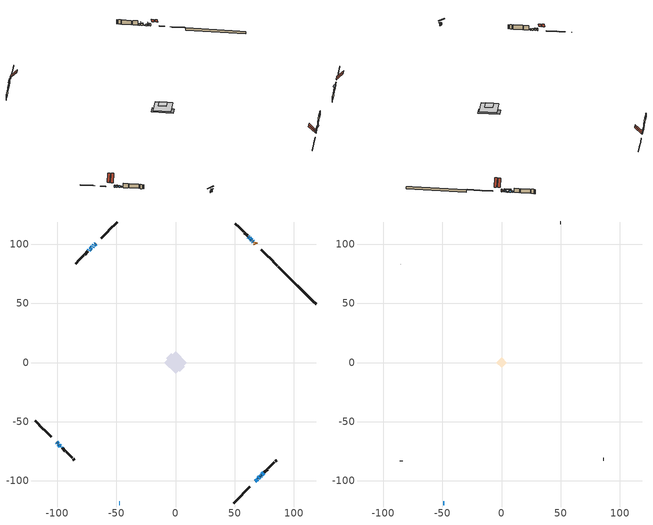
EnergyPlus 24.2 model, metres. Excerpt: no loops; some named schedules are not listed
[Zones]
conditioned space
 floor outside (Floor1 construction): -3.25,0 0,3.25 3.25,0 0,-3.25 z0.92
 floor adiabatic (AdiabaticFloorConstruction): -9.39,0 0,9.39 9.39,0 0,-9.39 z2.14
 floor foundation (Slab1 construction): -7.97,3.75 -3.75,7.97 7.97,-3.75 3.75,-7.97 z-1.14
 wall outside (RimJoist1 construction): 49.18,-118.72 56.25,-111.65 / -118.72,-49.18 -111.65,-56.25 / -49.18,118.72 -56.25,111.65 / 86.17,81.73 79.1,88.8 z0.92:1.22
 wall outside (RimJoist2 construction): 56.91,-110.99 62.89,-105.01 / -110.99,-56.91 -105.01,-62.89 / -56.91,110.99 -62.89,105.01 / 78.44,89.46 72.46,95.44 z0.92:1.22
 wall outside (AdiabaticWallConstruction 1): 67.92,99.98 67.3,100.6 / 66.64,101.26 66.43,101.47 z0.92:2.95
 wall outside (AdiabaticWallConstruction): -67.43,100.47 -67.86,100.04 / -47.64,-118.72 -47.03,-118.72 / 71.94,-95.96 72.37,-95.53 z0.92:2.75; 67.43,-100.47 69.33,-98.57 / -99.31,-68.59 -98.81,-69.09 z0.92:2.34; 69.99,-97.91 71.28,-96.62 / -100.47,-67.43 -99.97,-67.93 / 63.55,104.35 62.68,105.22 / 73.03,-94.87 74.54,-93.36 z0.92:2.24; 65.78,102.12 65.29,102.61 / -98.15,-69.75 -97.27,-70.63 / -96.62,-71.28 -96.34,-71.56 / 62.03,105.87 61.54,106.36 z0.92:2.14; 64.64,103.27 64.2,103.7 z0.92:1.33; -68.52,99.38 -69.17,98.73 z0.92:1.43; -69.82,98.08 -70.36,97.54 / -72.68,95.22 -73.33,94.57 z0.92:1.84; -71.02,96.88 -72.02,95.88 z0.92:2.29
 wall outside (Wall1 construction): 75.19,-92.71 77.89,-90.01 / -95.69,-72.21 -93,-74.9 / -73.98,93.92 -76.68,91.22 / 60.88,107.02 58.19,109.71 z0.92:4.58
 wall outside (Wall2 construction): 78.54,-89.36 83.61,-84.29 / -92.34,-75.56 -87.27,-80.63 / -77.33,90.57 -82.4,85.5 / 57.54,110.36 52.46,115.44 z0.92:4.58
 wall outside (Wall3 construction): 84.27,-83.63 85.5,-82.4 / -86.61,-81.29 -85.38,-82.52 / -83.06,84.84 -84.3,83.6 / 51.81,116.09 50.57,117.33 z0.92:4.58
 wall foundation (FoundationWall1 construction): 86.82,81.08,-1.14 86.82,81.08,0.92 115.53,52.37,0.92 115.53,52.37,0.52 118.72,49.18,0.52 118.72,49.18,-1.14
 window (WindowConstruction 12): -67.43,100.47 -67.86,100.04 z0.92:2.75
 window (WindowConstruction 6): 67.43,-100.47 69.33,-98.57 z0.92:2.34
 window (WindowConstruction 7): 69.99,-97.91 71.28,-96.62 z0.92:2.24
 window (WindowConstruction 8): -100.47,-67.43 -99.97,-67.93 z0.92:2.24
 window (WindowConstruction 9): -99.31,-68.59 -98.81,-69.09 z0.92:2.34
 window (WindowConstruction 10): 65.78,102.12 65.29,102.61 z0.92:2.14
 window (WindowConstruction 11): -98.15,-69.75 -97.27,-70.63 z0.92:2.14
 window (WindowConstruction 15): 64.63,103.27 64.2,103.7 z0.92:1.33
 window (WindowConstruction 16): -68.52,99.38 -69.16,98.74 z0.92:1.43
 window (WindowConstruction 17): -96.62,-71.28 -96.35,-71.55 z0.92:2.14
 window (WindowConstruction 13): -47.64,-118.72 -47.03,-118.72 z0.92:2.75
 window (WindowConstruction 14): 71.94,-95.96 72.37,-95.53 z0.92:2.75
 window (WindowConstruction): 63.55,104.35 62.68,105.22 z0.92:2.24
 window (WindowConstruction 1): 62.03,105.87 61.54,106.36 z0.92:2.14
 window (WindowConstruction 2): -69.82,98.08 -70.36,97.54 z0.92:1.83
 window (WindowConstruction 3): -71.02,96.88 -72.02,95.88 z0.92:2.29
 window (WindowConstruction 4): -72.68,95.22 -73.33,94.57 z0.92:1.83
 window (WindowConstruction 5): 73.03,-94.87 74.54,-93.36 z0.92:2.24
 door (Door): 67.92,99.98 67.3,100.6 z0.92:2.95
 door (Door 1): 66.64,101.26 66.43,101.47 z0.92:2.95
 ceiling adiabatic (AdiabaticFloorConstruction): 0,-9.39 9.39,0 0,9.39 -9.39,0 z2.14
 roof outside (Roof2 construction): 66.77,-101.13,4.58 63.15,-97.5,9.71 61.86,-98.78,9.71 65.49,-102.41,4.58; -101.13,-66.77,4.58 -97.5,-63.15,9.71 -98.78,-61.86,9.71 -102.41,-65.49,4.58; -66.77,101.13,4.58 -63.15,97.5,9.71 -61.86,98.78,9.71 -65.49,102.41,4.58; 68.57,99.33,4.58 64.95,95.7,9.71 66.23,94.42,9.71 69.85,98.05,4.58
attic - vented
 floor to conditioned space (Floor2 construction Reversed): -4.34,0 0,4.34 4.34,0 0,-4.34 z4.58
 wall outside (AdiabaticWallConstruction): -49.18,-118.72 -48.57,-118.72 z0.92:2.75
 wall outside (Wall4 construction): 86.16,-81.74 86.24,-81.66 / -84.72,-83.18 -84.64,-83.26 / -84.95,82.95 -85.03,82.87 / 49.92,117.98 49.83,118.07 z0.92:4.58
 window (WindowConstruction 18): -49.18,-118.72 -48.57,-118.72 z0.92:2.75
 roof outside (Roof1 construction): 64.83,-103.07,4.58 61.19,-99.42,9.74 59.9,-100.71,9.74 63.54,-104.36,4.58; -103.07,-64.83,4.58 -99.42,-61.19,9.74 -100.71,-59.9,9.74 -104.36,-63.54,4.58; -64.83,103.07,4.58 -61.19,99.42,9.74 -59.9,100.71,9.74 -63.54,104.36,4.58; 70.51,97.39,4.58 66.86,93.74,9.74 68.15,92.45,9.74 71.8,96.1,4.58
shading: -45.83,-118.72 -51.92,-118.72 -51.92,-119.18 -45.83,-119.18 z5.49; -68.29,99.61 -67,100.9 -67.43,101.33 -68.72,100.04 z3.36; 69.54,-98.36 67.22,-100.68 67.43,-100.89 69.76,-98.57 z2.64; 71.93,-95.97 69.35,-98.55 69.56,-98.77 72.14,-96.18 z3.15; -99.86,-68.04 -100.58,-67.32 -101.01,-67.75 -100.29,-68.47 z2.39; -98.7,-69.2 -99.42,-68.48 -99.85,-68.91 -99.13,-69.63 z2.49; 62.48,105.42 66.36,101.54 66.79,101.97 62.91,105.86 z3.77; -71.1,96.8 -66.58,101.32 -67.01,101.75 -71.53,97.23 z4.17; -46.42,-118.72 -48.25,-118.72 -48.25,-119.33 -46.42,-119.33 z3.36; 72.8,-95.1 71.51,-96.39 72.37,-97.25 73.66,-95.96 z3.36; 62.47,105.43 63.76,104.14 64.19,104.57 62.9,105.86 z2.54; -70.57,97.33 -69.61,98.29 -69.94,98.62 -70.9,97.65 z2.13; -72.23,95.67 -70.81,97.09 -71.13,97.42 -72.56,95.99 z2.59; -73.54,94.36 -72.47,95.43 -72.79,95.76 -73.86,94.69 z2.13; 74.75,-93.15 72.82,-95.08 73.03,-95.29 74.96,-93.36 z2.54
[Building]
Building 1: Terrain=Suburbs
[Site:Location]
Toronto City Centre_ON: Latitude {deg}=43.63; Longitude {deg}=-79.39; Time Zone {hr}=-5; Elevation {m}=77; Keep Site Location Information=Yes
[Site:GroundTemperature:Shallow]
5.01852, 3.26908, 3.12898, 3.95918, 7.29196, 10.6092, 13.4851, 15.3069, 15.4617, 13.9799, 11.1774, 7.9619
[Site:WaterMainsTemperature]
Calculation Method=Schedule; Temperature Schedule=mains temperature schedule
[Material] Roughness=Rough; Thermal Absorptance=0.9
Name | Thickness {m} | Conductivity {W/m-K} | Density {kg/m3} | Specific Heat {J/kg-K} | Solar Absorptance | Visible Absorptance
asphalt or fiberglass shingles | 0.00635 | 0.162714 | 1121.4 | 1465.45 | 0.4 | 0.4
ceiling loosefill ins | 0.0846667 | 0.0480833 | 16.02 | 1046.75 | 0.7 | 0.7
ceiling stud and cavity | 0.1397 | 0.105361 | 65.682 | 1177.47 | 0.7 | 0.7
concrete 4.0 in. | 0.1016 | 1.803125 | 2242.8 | 837.4 | 0.7 | 0.7
concrete 8.0 in. | 0.2032 | 1.803125 | 2242.8 | 837.4 | 0.7 | 0.7
door material | 0.04445 | 0.053851 | 512.64 | 1214.23 | 0.7 | 0.7
door material 1 | 0.04445 | 0.188738 | 512.64 | 1214.23 | 0.7 | 0.7
exterior vertical ins | 0.0301356 | 0.029427 | 32.04 | 1214.23 | 0.7 | 0.7
floor covering | 0.0127 | 0.0433444 | 54.468 | 1339.84 | 0.6 | 0.6
floor rigid ins; wall rigid ins | 0.512978 | 0.029427 | 32.04 | 1214.23 | 0.7 | 0.7
floor stud and cavity | 0.1397 | 0.0990237 | 92.3553 | 1139.71 | 0.7 | 0.7
floor stud and cavity 1 | 0.1397 | 1.75129 | 37.0049 | 1207.88 | 0.7 | 0.7
furniture material conditioned space 1 | 0.1524 | 0.115458 | 640.8 | 1214.23 | 0.6 | 0.6
gypsum board | 0.0127 | 0.160291 | 801 | 837.4 | 0.6 | 0.6
gypsum board 1 | 0.0127 | 0.160291 | 801 | 837.4 | 0.7 | 0.7
osb sheathing 0.5 in. | 0.0127 | 0.115458 | 512.64 | 1214.23 | 0.7 | 0.7
osb sheathing 0.75 in. | 0.01905 | 0.115458 | 512.64 | 1214.23 | 0.7 | 0.7
osb sheathing 2.0 in. | 0.0508 | 0.115458 | 512.64 | 1214.23 | 0.7 | 0.7
rim joist stud and cavity | 0.0508 | 0.177588 | 50.32683 | 1063.81 | 0.6 | 0.6
rim joist stud and cavity 1 | 0.0508 | 0.0448274 | 125.044 | 1163.47 | 0.6 | 0.6
roof stud and cavity | 0.2032 | 0.111129 | 78.34581 | 1123.46 | 0.7 | 0.7
wall stud and cavity | 0.1397 | 0.106638 | 139.0536 | 1170.24 | 0.7 | 0.7
wall stud and cavity 1 | 0.1397 | 0.11515 | 139.0536 | 1170.24 | 0.7 | 0.7
wall stud and cavity 2 | 0.1397 | 0.121313 | 139.0536 | 1170.24 | 0.7 | 0.7
wall stud and cavity 3 | 0.0889 | 6.9971 | 50.32683 | 1063.81 | 0.6 | 0.6
wall stud and cavity 4 | 0.0889 | 0.380278 | 52.3479 | 1209.89 | 0.7 | 0.7
wall stud and cavity 5 | 0.0889 | 0.391764 | 83.0341 | 1211.67 | 0.7 | 0.7
wood siding | 0.0254 | 0.102417 | 544.68 | 1172.36 | 0.4 | 0.4
wood siding 1 | 0.00254 | 0.102417 | 544.68 | 1172.36 | 0.4 | 0.4
wood siding 2; wood siding 3; wood siding 4 | 0.0254 | 0.102417 | 544.68 | 1172.36 | 0.7 | 0.7
[WindowMaterial:SimpleGlazingSystem]
Name | U-Factor {W/m2-K} | Solar Heat Gain Coefficient
WindowMaterial | 2.43132 | 0.63
WindowMaterial 1 | 2.58292 | 0.52
WindowMaterial 10 | 2.5057 | 0.56
WindowMaterial 11 | 2.95653 | 0.63
WindowMaterial 12 | 4.54297 | 0.66
WindowMaterial 13 | 2.74418 | 0.4
WindowMaterial 14 | 4.775198 | 0.54
WindowMaterial 15 | 5.54002 | 0.72
WindowMaterial 2 | 2.52614 | 0.58
WindowMaterial 3 | 2.472769 | 0.58
WindowMaterial 4 | 2.38817 | 0.64
WindowMaterial 5 | 2.36886 | 0.65
WindowMaterial 6 | 2.39782 | 0.64
WindowMaterial 7 | 2.58576 | 0.52
WindowMaterial 8 | 2.57895 | 0.52
WindowMaterial 9 | 2.50173 | 0.59
[Construction]
AdiabaticFloorConstruction: floor stud and cavity 1, floor rigid ins, osb sheathing 0.75 in., floor covering
AdiabaticWallConstruction: wood siding 3, wall rigid ins, wall stud and cavity 4, gypsum board
AdiabaticWallConstruction 1: wood siding 4, wall rigid ins, wall stud and cavity 4, gypsum board
Door: door material
Door 1: door material 1
Floor1 construction: floor stud and cavity, osb sheathing 0.75 in., floor covering
Floor2 construction Reversed: gypsum board, ceiling stud and cavity, ceiling loosefill ins
FoundationWall1 construction: concrete 8.0 in., gypsum board 1
furniture construction conditioned space 1: furniture material conditioned space 1
PartitionWallConstruction: gypsum board, wall stud and cavity 5, gypsum board
RimJoist1 construction: wood siding 2, rim joist stud and cavity
RimJoist2 construction: wood siding 2, osb sheathing 2.0 in., rim joist stud and cavity 1
Roof1 construction: asphalt or fiberglass shingles
Roof2 construction: asphalt or fiberglass shingles, osb sheathing 0.75 in., roof stud and cavity, gypsum board
Slab1 construction: concrete 4.0 in.
Wall1 construction: wood siding, osb sheathing 0.5 in., wall stud and cavity, gypsum board
Wall2 construction: wood siding, osb sheathing 0.5 in., wall stud and cavity 1, gypsum board
Wall3 construction: wood siding, osb sheathing 0.5 in., wall stud and cavity 2, gypsum board
Wall4 construction: wood siding 1, wall stud and cavity 3
WindowConstruction: WindowMaterial
WindowConstruction 1; WindowConstruction 4: WindowMaterial 1
WindowConstruction 10: WindowMaterial 9
WindowConstruction 11: WindowMaterial 10
WindowConstruction 12; WindowConstruction 13: WindowMaterial 11
WindowConstruction 14: WindowMaterial 12
WindowConstruction 15: WindowMaterial 13
WindowConstruction 16; WindowConstruction 17: WindowMaterial 14
WindowConstruction 18: WindowMaterial 15
WindowConstruction 2: WindowMaterial 2
WindowConstruction 3: WindowMaterial 3
WindowConstruction 5: WindowMaterial 4
WindowConstruction 6: WindowMaterial 5
WindowConstruction 7: WindowMaterial 6
WindowConstruction 8: WindowMaterial 7
WindowConstruction 9: WindowMaterial 8
[Zone] Multiplier=1; Part of Total Floor Area=Yes
Name | Volume {m3}
attic - vented | 27.2042
conditioned space | 621.4
[Space]
Name | Zone | Volume {m3}
attic - vented 1 | attic - vented | 27.2042
conditioned space 1 | conditioned space | 621.4
[ZoneInfiltration:EffectiveLeakageArea]
infil attic - vented 1: Zone or Space=attic - vented 1; Schedule=Always On Discrete; Effective Air Leakage Area {cm2}=1584.42; Stack Coefficient=0.000613116; Wind Coefficient=1.67298e-05
[ZoneMixing]
whole house fan mix: Zone or Space=attic - vented; Schedule=Always On Continuous; Design Flow Rate Calculation Method=Flow/Zone; Design Flow Rate {m3/s}=0; Source Zone or Space=conditioned space
[SurfaceProperty:ExposedFoundationPerimeter]
Slab1: Exposed Perimeter Calculation Method=TotalExposedPerimeter; Total Exposed Perimeter {m}=45.111
[InternalMass] Zone or ZoneList=conditioned space; Space or SpaceList=conditioned space 1
Name | Construction | Surface Area {m2}
furniture mass conditioned space 1 | furniture construction conditioned space 1 | 118.684
partition wall mass | PartitionWallConstruction | 296.71
[Lights]
interior lighting: Zone or ZoneList or Space or SpaceList=conditioned space 1; Schedule=interior lighting schedule; Design Level Calculation Method=LightingLevel; Lighting Level {W}=343.2; Return Air Fraction=0; Fraction Radiant=0.6; Fraction Visible=0.2; Fraction Replaceable=1
[People]
occupants: Zone or ZoneList or Space or SpaceList=conditioned space 1; Number of People Schedule=occupants schedule; Number of People Calculation Method=People; Number of People=3; Fraction Radiant=0.314171; Sensible Heat Fraction=0.56303; Activity Level Schedule=occupants activity schedule; Carbon Dioxide Generation Rate {m3/s-W}=0; Enable ASHRAE 55 Comfort Warnings=No; Mean Radiant Temperature Calculation Type=EnclosureAveraged
[ElectricEquipment] Zone or ZoneList or Space or SpaceList=conditioned space 1; Design Level Calculation Method=EquipmentLevel
Name | Schedule | Design Level {W} | Fraction Latent | Fraction Radiant | Fraction Lost
clothes dryer | clothes dryer schedule | 140.772 | 0.015 | 0.081 | 0.85
clothes washer | clothes washer schedule | 32.1985 | 0.03 | 0.162 | 0.7
cooking range | cooking range schedule | 215.147 | 0.08 | 0.432 | 0.2
dishwasher | dishwasher schedule | 66.8632 | 0.3 | 0.18 | 0.4
fridge | fridge schedule | 72.9452 | 0 | 0.6 | 0
mech vent bath fan 0 | mech vent bath fan 0 schedule | 50.2 | 0 | 0 | 1
mech vent house fan | mech vent house fan schedule | 0 | 0 | 0 | 1
mech vent house fan cfis | mech vent house fan cfis schedule | 0 | 0 | 0 | 0
mech vent range fan 0 | mech vent range fan 0 schedule | 57 | 0 | 0 | 1
misc plug loads | misc plug loads schedule | 494.7 | 0.045 | 0.513 | 0.1
whole house fan | Always On Discrete | 0 | 0 | 0 | 1
[OtherEquipment] Zone or ZoneList or Space or SpaceList=conditioned space 1; Design Level Calculation Method=EquipmentLevel
Name | Fuel Type | Schedule | Design Level {W} | Fraction Latent | Fraction Radiant | Fraction Lost
clothes dryer 1 | Electricity | clothes dryer schedule | 0 | 0.015 | 0.081 | 0.85
cooking range 1 | Electricity | cooking range schedule | 0 | 0.08 | 0.432 | 0.2
general water use latent | None | general water use schedule | 62.594 | 1 | 0 | 0
general water use sensible | None | general water use schedule | -61.6891 | 0 | 0.6 | 0
mech vent house fan latent load | None | Always On Discrete | 0 | 1 | 0 | 0
mech vent house fan sensible load | None | Always On Discrete | 0 | 0 | 0 | 0
water heater energy adjustment1 | NaturalGas | Always On Discrete | 0.01 | 0 | 0 | 1
[ZoneInfiltration:DesignFlowRate] Zone or ZoneList or Space or SpaceList=conditioned space 1; Schedule=Always On Discrete; Design Flow Rate Calculation Method=Flow/Zone; Design Flow Rate {m3/s}=0
infil flow; natural vent flow; whole house fan flow
[Foundation:Kiva]
Foundation Kiva 1: Initial Indoor Air Temperature {C}=18; Wall Height Above Grade {m}=0.919978; Wall Depth Below Slab {m}=0.2032; Custom Block Material Name 1=exterior vertical ins; Custom Block Depth 1 {m}=2.05999; Custom Block X Position 1 {m}=0.2159; Custom Block Z Position 1 {m}=0
[Foundation:Kiva:Settings]
Soil Conductivity {W/m-K}=0.849921; Soil Density {kg/m3}=1842.3; Soil Specific Heat {J/kg-K}=418.7; Ground Solar Absorptivity=0.9; Ground Thermal Absorptivity=0.9; Ground Surface Roughness {m}=0.03; Far-Field Width {m}=40; Deep-Ground Boundary Condition=ZeroFlux; Deep-Ground Depth {m}=40; Minimum Cell Dimension {m}=0.2; Maximum Cell Growth Coefficient=3; Simulation Timestep=Timestep
[Exterior:Lights]
exterior lighting: Schedule=exterior lighting schedule; Design Level {W}=75.6
[Schedule:Constant]
Name | Hourly Value
Always On Continuous; mech vent house fan schedule; mech vent house fan cfis schedule; Always On Discrete | 1
occupants activity schedule | 117.228
fridge schedule | 0
[Schedule:Week:Daily]
interior lighting schedule Week Rule - Jan1-Jan27: interior lighting schedule day, interior lighting schedule day, interior lighting schedule day, interior lighting schedule day, interior lighting schedule day, interior lighting schedule day, interior lighting schedule day, interior lighting schedule default day, interior lighting schedule default day, interior lighting schedule default day, interior lighting schedule default day, interior lighting schedule default day
interior lighting schedule Week Rule - Jan28-Feb3: interior lighting schedule day, interior lighting schedule day, interior lighting schedule day, interior lighting schedule day, interior lighting schedule day 1, interior lighting schedule day 1, interior lighting schedule day 1, interior lighting schedule default day, interior lighting schedule default day, interior lighting schedule default day, interior lighting schedule default day, interior lighting schedule default day
interior lighting schedule Week Rule - Feb4-Feb24: interior lighting schedule day 1, interior lighting schedule day 1, interior lighting schedule day 1, interior lighting schedule day 1, interior lighting schedule day 1, interior lighting schedule day 1, interior lighting schedule day 1, interior lighting schedule default day, interior lighting schedule default day, interior lighting schedule default day, interior lighting schedule default day, interior lighting schedule default day
interior lighting schedule Week Rule - Feb25-Mar3: interior lighting schedule day 1, interior lighting schedule day 1, interior lighting schedule day 1, interior lighting schedule day 1, interior lighting schedule day 2, interior lighting schedule day 2, interior lighting schedule day 2, interior lighting schedule default day, interior lighting schedule default day, interior lighting schedule default day, interior lighting schedule default day, interior lighting schedule default day
interior lighting schedule Week Rule - Mar4-Mar31: interior lighting schedule day 2, interior lighting schedule day 2, interior lighting schedule day 2, interior lighting schedule day 2, interior lighting schedule day 2, interior lighting schedule day 2, interior lighting schedule day 2, interior lighting schedule default day, interior lighting schedule default day, interior lighting schedule default day, interior lighting schedule default day, interior lighting schedule default day
interior lighting schedule Week Rule - Apr1-Apr28: interior lighting schedule day 3, interior lighting schedule day 3, interior lighting schedule day 3, interior lighting schedule day 3, interior lighting schedule day 3, interior lighting schedule day 3, interior lighting schedule day 3, interior lighting schedule default day, interior lighting schedule default day, interior lighting schedule default day, interior lighting schedule default day, interior lighting schedule default day
interior lighting schedule Week Rule - Apr29-May5: interior lighting schedule day 3, interior lighting schedule day 3, interior lighting schedule day 4, interior lighting schedule day 4, interior lighting schedule day 4, interior lighting schedule day 4, interior lighting schedule day 4, interior lighting schedule default day, interior lighting schedule default day, interior lighting schedule default day, interior lighting schedule default day, interior lighting schedule default day
interior lighting schedule Week Rule - May6-May26: interior lighting schedule day 4, interior lighting schedule day 4, interior lighting schedule day 4, interior lighting schedule day 4, interior lighting schedule day 4, interior lighting schedule day 4, interior lighting schedule day 4, interior lighting schedule default day, interior lighting schedule default day, interior lighting schedule default day, interior lighting schedule default day, interior lighting schedule default day
interior lighting schedule Week Rule - May27-Jun2: interior lighting schedule day 4, interior lighting schedule day 4, interior lighting schedule day 4, interior lighting schedule day 4, interior lighting schedule day 4, interior lighting schedule day 5, interior lighting schedule day 5, interior lighting schedule default day, interior lighting schedule default day, interior lighting schedule default day, interior lighting schedule default day, interior lighting schedule default day
interior lighting schedule Week Rule - Jun3-Jun30: interior lighting schedule day 5, interior lighting schedule day 5, interior lighting schedule day 5, interior lighting schedule day 5, interior lighting schedule day 5, interior lighting schedule day 5, interior lighting schedule day 5, interior lighting schedule default day, interior lighting schedule default day, interior lighting schedule default day, interior lighting schedule default day, interior lighting schedule default day
interior lighting schedule Week Rule - Jul1-Jul28: interior lighting schedule day 6, interior lighting schedule day 6, interior lighting schedule day 6, interior lighting schedule day 6, interior lighting schedule day 6, interior lighting schedule day 6, interior lighting schedule day 6, interior lighting schedule default day, interior lighting schedule default day, interior lighting schedule default day, interior lighting schedule default day, interior lighting schedule default day
interior lighting schedule Week Rule - Jul29-Aug4: interior lighting schedule day 6, interior lighting schedule day 6, interior lighting schedule day 6, interior lighting schedule day 7, interior lighting schedule day 7, interior lighting schedule day 7, interior lighting schedule day 7, interior lighting schedule default day, interior lighting schedule default day, interior lighting schedule default day, interior lighting schedule default day, interior lighting schedule default day
interior lighting schedule Week Rule - Aug5-Aug25: interior lighting schedule day 7, interior lighting schedule day 7, interior lighting schedule day 7, interior lighting schedule day 7, interior lighting schedule day 7, interior lighting schedule day 7, interior lighting schedule day 7, interior lighting schedule default day, interior lighting schedule default day, interior lighting schedule default day, interior lighting schedule default day, interior lighting schedule default day
interior lighting schedule Week Rule - Aug26-Sep1: interior lighting schedule day 7, interior lighting schedule day 7, interior lighting schedule day 7, interior lighting schedule day 7, interior lighting schedule day 7, interior lighting schedule day 7, interior lighting schedule day 8, interior lighting schedule default day, interior lighting schedule default day, interior lighting schedule default day, interior lighting schedule default day, interior lighting schedule default day
interior lighting schedule Week Rule - Sep2-Sep29: interior lighting schedule day 8, interior lighting schedule day 8, interior lighting schedule day 8, interior lighting schedule day 8, interior lighting schedule day 8, interior lighting schedule day 8, interior lighting schedule day 8, interior lighting schedule default day, interior lighting schedule default day, interior lighting schedule default day, interior lighting schedule default day, interior lighting schedule default day
interior lighting schedule Week Rule - Sep30-Oct6: interior lighting schedule day 8, interior lighting schedule day 9, interior lighting schedule day 9, interior lighting schedule day 9, interior lighting schedule day 9, interior lighting schedule day 9, interior lighting schedule day 9, interior lighting schedule default day, interior lighting schedule default day, interior lighting schedule default day, interior lighting schedule default day, interior lighting schedule default day
interior lighting schedule Week Rule - Oct7-Oct27: interior lighting schedule day 9, interior lighting schedule day 9, interior lighting schedule day 9, interior lighting schedule day 9, interior lighting schedule day 9, interior lighting schedule day 9, interior lighting schedule day 9, interior lighting schedule default day, interior lighting schedule default day, interior lighting schedule default day, interior lighting schedule default day, interior lighting schedule default day
interior lighting schedule Week Rule - Oct28-Nov3: interior lighting schedule day 9, interior lighting schedule day 9, interior lighting schedule day 9, interior lighting schedule day 9, interior lighting schedule day 10, interior lighting schedule day 10, interior lighting schedule day 10, interior lighting schedule default day, interior lighting schedule default day, interior lighting schedule default day, interior lighting schedule default day, interior lighting schedule default day
interior lighting schedule Week Rule - Nov4-Nov24: interior lighting schedule day 10, interior lighting schedule day 10, interior lighting schedule day 10, interior lighting schedule day 10, interior lighting schedule day 10, interior lighting schedule day 10, interior lighting schedule day 10, interior lighting schedule default day, interior lighting schedule default day, interior lighting schedule default day, interior lighting schedule default day, interior lighting schedule default day
interior lighting schedule Week Rule - Nov25-Dec1: interior lighting schedule day 10, interior lighting schedule day 10, interior lighting schedule day 10, interior lighting schedule day 10, interior lighting schedule day 10, interior lighting schedule day 10, interior lighting schedule day 11, interior lighting schedule default day, interior lighting schedule default day, interior lighting schedule default day, interior lighting schedule default day, interior lighting schedule default day
interior lighting schedule Week Rule - Dec2-Dec31: interior lighting schedule day 11, interior lighting schedule day 11, interior lighting schedule day 11, interior lighting schedule day 11, interior lighting schedule day 11, interior lighting schedule day 11, interior lighting schedule day 11, interior lighting schedule default day, interior lighting schedule default day, interior lighting schedule default day, interior lighting schedule default day, interior lighting schedule default day
occupants schedule Week Rule - Jan1-Dec31: occupants schedule day, occupants schedule day, occupants schedule day, occupants schedule day, occupants schedule day, occupants schedule day, occupants schedule day, occupants schedule default day, occupants schedule default day, occupants schedule default day, occupants schedule default day, occupants schedule default day
clothes dryer schedule Week Rule - Jan1-Dec31: clothes dryer schedule day, clothes dryer schedule day, clothes dryer schedule day, clothes dryer schedule day, clothes dryer schedule day, clothes dryer schedule day, clothes dryer schedule day, clothes dryer schedule default day, clothes dryer schedule default day, clothes dryer schedule default day, clothes dryer schedule default day, clothes dryer schedule default day
clothes washer schedule Week Rule - Jan1-Dec31: clothes washer schedule day, clothes washer schedule day, clothes washer schedule day, clothes washer schedule day, clothes washer schedule day, clothes washer schedule day, clothes washer schedule day, clothes washer schedule default day, clothes washer schedule default day, clothes washer schedule default day, clothes washer schedule default day, clothes washer schedule default day
cooking range schedule Week Rule - Jan1-Dec31: cooking range schedule day, cooking range schedule day, cooking range schedule day, cooking range schedule day, cooking range schedule day, cooking range schedule day, cooking range schedule day, cooking range schedule default day, cooking range schedule default day, cooking range schedule default day, cooking range schedule default day, cooking range schedule default day
dishwasher schedule Week Rule - Jan1-Dec31: dishwasher schedule day, dishwasher schedule day, dishwasher schedule day, dishwasher schedule day, dishwasher schedule day, dishwasher schedule day, dishwasher schedule day, dishwasher schedule default day, dishwasher schedule default day, dishwasher schedule default day, dishwasher schedule default day, dishwasher schedule default day
mech vent bath fan 0 schedule Week Rule - Jan1-Dec31: mech vent bath fan 0 schedule day, mech vent bath fan 0 schedule day, mech vent bath fan 0 schedule day, mech vent bath fan 0 schedule day, mech vent bath fan 0 schedule day, mech vent bath fan 0 schedule day, mech vent bath fan 0 schedule day, mech vent bath fan 0 schedule default day, mech vent bath fan 0 schedule default day, mech vent bath fan 0 schedule default day, mech vent bath fan 0 schedule default day, mech vent bath fan 0 schedule default day
mech vent range fan 0 schedule Week Rule - Jan1-Dec31: mech vent range fan 0 schedule day, mech vent range fan 0 schedule day, mech vent range fan 0 schedule day, mech vent range fan 0 schedule day, mech vent range fan 0 schedule day, mech vent range fan 0 schedule day, mech vent range fan 0 schedule day, mech vent range fan 0 schedule default day, mech vent range fan 0 schedule default day, mech vent range fan 0 schedule default day, mech vent range fan 0 schedule default day, mech vent range fan 0 schedule default day
misc plug loads schedule Week Rule - Jan1-Dec31: misc plug loads schedule day, misc plug loads schedule day, misc plug loads schedule day, misc plug loads schedule day, misc plug loads schedule day, misc plug loads schedule day, misc plug loads schedule day, misc plug loads schedule default day, misc plug loads schedule default day, misc plug loads schedule default day, misc plug loads schedule default day, misc plug loads schedule default day
general water use schedule Week Rule - Jan1-Dec31: general water use schedule day, general water use schedule day, general water use schedule day, general water use schedule day, general water use schedule day, general water use schedule day, general water use schedule day, general water use schedule default day, general water use schedule default day, general water use schedule default day, general water use schedule default day, general water use schedule default day
exterior lighting schedule Week Rule - Jan1-Jan27: exterior lighting schedule day, exterior lighting schedule day, exterior lighting schedule day, exterior lighting schedule day, exterior lighting schedule day, exterior lighting schedule day, exterior lighting schedule day, exterior lighting schedule default day, exterior lighting schedule default day, exterior lighting schedule default day, exterior lighting schedule default day, exterior lighting schedule default day
exterior lighting schedule Week Rule - Jan28-Feb3: exterior lighting schedule day, exterior lighting schedule day, exterior lighting schedule day, exterior lighting schedule day, exterior lighting schedule day 1, exterior lighting schedule day 1, exterior lighting schedule day 1, exterior lighting schedule default day, exterior lighting schedule default day, exterior lighting schedule default day, exterior lighting schedule default day, exterior lighting schedule default day
exterior lighting schedule Week Rule - Feb4-Feb24: exterior lighting schedule day 1, exterior lighting schedule day 1, exterior lighting schedule day 1, exterior lighting schedule day 1, exterior lighting schedule day 1, exterior lighting schedule day 1, exterior lighting schedule day 1, exterior lighting schedule default day, exterior lighting schedule default day, exterior lighting schedule default day, exterior lighting schedule default day, exterior lighting schedule default day
exterior lighting schedule Week Rule - Feb25-Mar3: exterior lighting schedule day 1, exterior lighting schedule day 1, exterior lighting schedule day 1, exterior lighting schedule day 1, exterior lighting schedule day 2, exterior lighting schedule day 2, exterior lighting schedule day 2, exterior lighting schedule default day, exterior lighting schedule default day, exterior lighting schedule default day, exterior lighting schedule default day, exterior lighting schedule default day
exterior lighting schedule Week Rule - Mar4-Mar31: exterior lighting schedule day 2, exterior lighting schedule day 2, exterior lighting schedule day 2, exterior lighting schedule day 2, exterior lighting schedule day 2, exterior lighting schedule day 2, exterior lighting schedule day 2, exterior lighting schedule default day, exterior lighting schedule default day, exterior lighting schedule default day, exterior lighting schedule default day, exterior lighting schedule default day
exterior lighting schedule Week Rule - Apr1-Apr28: exterior lighting schedule day 3, exterior lighting schedule day 3, exterior lighting schedule day 3, exterior lighting schedule day 3, exterior lighting schedule day 3, exterior lighting schedule day 3, exterior lighting schedule day 3, exterior lighting schedule default day, exterior lighting schedule default day, exterior lighting schedule default day, exterior lighting schedule default day, exterior lighting schedule default day
exterior lighting schedule Week Rule - Apr29-May5: exterior lighting schedule day 3, exterior lighting schedule day 3, exterior lighting schedule day 4, exterior lighting schedule day 4, exterior lighting schedule day 4, exterior lighting schedule day 4, exterior lighting schedule day 4, exterior lighting schedule default day, exterior lighting schedule default day, exterior lighting schedule default day, exterior lighting schedule default day, exterior lighting schedule default day
exterior lighting schedule Week Rule - May6-May26: exterior lighting schedule day 4, exterior lighting schedule day 4, exterior lighting schedule day 4, exterior lighting schedule day 4, exterior lighting schedule day 4, exterior lighting schedule day 4, exterior lighting schedule day 4, exterior lighting schedule default day, exterior lighting schedule default day, exterior lighting schedule default day, exterior lighting schedule default day, exterior lighting schedule default day
exterior lighting schedule Week Rule - May27-Jun2: exterior lighting schedule day 4, exterior lighting schedule day 4, exterior lighting schedule day 4, exterior lighting schedule day 4, exterior lighting schedule day 4, exterior lighting schedule day 5, exterior lighting schedule day 5, exterior lighting schedule default day, exterior lighting schedule default day, exterior lighting schedule default day, exterior lighting schedule default day, exterior lighting schedule default day
[Schedule:Year]
interior lighting schedule: interior lighting schedule Week Rule - Jan1-Jan27, 1, 1, 1, 27, interior lighting schedule Week Rule - Jan28-Feb3, 1, 28, 2, 3, interior lighting schedule Week Rule - Feb4-Feb24, 2, 4, 2, 24, interior lighting schedule Week Rule - Feb25-Mar3, 2, 25, 3, 3, interior lighting schedule Week Rule - Mar4-Mar31, 3, 4, 3, 31, interior lighting schedule Week Rule - Apr1-Apr28, 4, 1, 4, 28, interior lighting schedule Week Rule - Apr29-May5, 4, 29, 5, 5, interior lighting schedule Week Rule - May6-May26, 5, 6, 5, 26, interior lighting schedule Week Rule - May27-Jun2, 5, 27, 6, 2, interior lighting schedule Week Rule - Jun3-Jun30, 6, 3, 6, 30, interior lighting schedule Week Rule - Jul1-Jul28, 7, 1, 7, 28, interior lighting schedule Week Rule - Jul29-Aug4, 7, 29, 8, 4, interior lighting schedule Week Rule - Aug5-Aug25, 8, 5, 8, 25, interior lighting schedule Week Rule - Aug26-Sep1, 8, 26, 9, 1, interior lighting schedule Week Rule - Sep2-Sep29, 9, 2, 9, 29, interior lighting schedule Week Rule - Sep30-Oct6, 9, 30, 10, 6, interior lighting schedule Week Rule - Oct7-Oct27, 10, 7, 10, 27, interior lighting schedule Week Rule - Oct28-Nov3, 10, 28, 11, 3, interior lighting schedule Week Rule - Nov4-Nov24, 11, 4, 11, 24, interior lighting schedule Week Rule - Nov25-Dec1, 11, 25, 12, 1, interior lighting schedule Week Rule - Dec2-Dec31, 12, 2, 12, 31
occupants schedule: occupants schedule Week Rule - Jan1-Dec31, 1, 1, 12, 31
clothes dryer schedule: clothes dryer schedule Week Rule - Jan1-Dec31, 1, 1, 12, 31
clothes washer schedule: clothes washer schedule Week Rule - Jan1-Dec31, 1, 1, 12, 31
cooking range schedule: cooking range schedule Week Rule - Jan1-Dec31, 1, 1, 12, 31
dishwasher schedule: dishwasher schedule Week Rule - Jan1-Dec31, 1, 1, 12, 31
mech vent bath fan 0 schedule: mech vent bath fan 0 schedule Week Rule - Jan1-Dec31, 1, 1, 12, 31
mech vent range fan 0 schedule: mech vent range fan 0 schedule Week Rule - Jan1-Dec31, 1, 1, 12, 31
misc plug loads schedule: misc plug loads schedule Week Rule - Jan1-Dec31, 1, 1, 12, 31
general water use schedule: general water use schedule Week Rule - Jan1-Dec31, 1, 1, 12, 31
exterior lighting schedule: exterior lighting schedule Week Rule - Jan1-Jan27, 1, 1, 1, 27, exterior lighting schedule Week Rule - Jan28-Feb3, 1, 28, 2, 3, exterior lighting schedule Week Rule - Feb4-Feb24, 2, 4, 2, 24, exterior lighting schedule Week Rule - Feb25-Mar3, 2, 25, 3, 3, exterior lighting schedule Week Rule - Mar4-Mar31, 3, 4, 3, 31, exterior lighting schedule Week Rule - Apr1-Apr28, 4, 1, 4, 28, exterior lighting schedule Week Rule - Apr29-May5, 4, 29, 5, 5, exterior lighting schedule Week Rule - May6-May26, 5, 6, 5, 26, exterior lighting schedule Week Rule - May27-Jun2, 5, 27, 6, 2, exterior lighting schedule Week Rule - Jun3-Jun30, 6, 3, 6, 30, exterior lighting schedule Week Rule - Jul1-Jul28, 7, 1, 7, 28, exterior lighting schedule Week Rule - Jul29-Aug4, 7, 29, 8, 4, exterior lighting schedule Week Rule - Aug5-Aug25, 8, 5, 8, 25, exterior lighting schedule Week Rule - Aug26-Sep1, 8, 26, 9, 1, exterior lighting schedule Week Rule - Sep2-Sep29, 9, 2, 9, 29, exterior lighting schedule Week Rule - Sep30-Oct6, 9, 30, 10, 6, exterior lighting schedule Week Rule - Oct7-Oct27, 10, 7, 10, 27, exterior lighting schedule Week Rule - Oct28-Nov3, 10, 28, 11, 3, exterior lighting schedule Week Rule - Nov4-Nov24, 11, 4, 11, 24, exterior lighting schedule Week Rule - Nov25-Dec1, 11, 25, 12, 1, exterior lighting schedule Week Rule - Dec2-Dec31, 12, 2, 12, 31
[Schedule:Compact]
mains temperature schedule: Through: 01/01, For: AllDays, Until: 24:00, 8.80333, Through: 01/02, For: AllDays, Until: 24:00, 8.74333, Through: 01/03, For: AllDays, Until: 24:00, 8.68389, Through: 01/04, For: AllDays, Until: 24:00, 8.62611, Through: 01/05, For: AllDays, Until: 24:00, 8.56944, Through: 01/06, For: AllDays, Until: 24:00, 8.51389, Through: 01/07, For: AllDays, Until: 24:00, 8.45944, Through: 01/08, For: AllDays, Until: 24:00, 8.40611, Through: 01/09, For: AllDays, Until: 24:00, 8.35389, Through: 01/10, For: AllDays, Until: 24:00, 8.30278, Through: 01/11, For: AllDays, Until: 24:00, 8.25333, Through: 01/12, For: AllDays, Until: 24:00, 8.205, Through: 01/13, For: AllDays, Until: 24:00, 8.15778, Through: 01/14, For: AllDays, Until: 24:00, 8.11222, Through: 01/15, For: AllDays, Until: 24:00, 8.06778, Through: 01/16, For: AllDays, Until: 24:00, 8.02444, Through: 01/17, For: AllDays, Until: 24:00, 7.98222, Through: 01/18, For: AllDays, Until: 24:00, 7.94167, Through: 01/19, For: AllDays, Until: 24:00, 7.90222, Through: 01/20, For: AllDays, Until: 24:00, 7.86444, Through: 01/21, For: AllDays, Until: 24:00, 7.82778, Through: 01/22, For: AllDays, Until: 24:00, 7.79278, Through: 01/23, For: AllDays, Until: 24:00, 7.75889, Through: 01/24, For: AllDays, Until: 24:00, 7.72667, Through: 01/25, For: AllDays, Until: 24:00, 7.69556, Through: 01/26, For: AllDays, Until: 24:00, 7.66611, Through: 01/27, For: AllDays, Until: 24:00, 7.63778, Through: 01/28, For: AllDays, Until: 24:00, 7.61111, Through: 01/29, For: AllDays, Until: 24:00, 7.58556, Through: 01/30, For: AllDays, Until: 24:00, 7.56167, Through: 01/31, For: AllDays, Until: 24:00, 7.53944, Through: 02/01, For: AllDays, Until: 24:00, 7.51833, Through: 02/02, For: AllDays, Until: 24:00, 7.49889, Through: 02/03, For: AllDays, Until: 24:00, 7.48111, Through: 02/04, For: AllDays, Until: 24:00, 7.46444, Through: 02/05, For: AllDays, Until: 24:00, 7.44944, Through: 02/06, For: AllDays, Until: 24:00, 7.43556, Through: 02/07, For: AllDays, Until: 24:00, 7.42333, Through: 02/08, For: AllDays, Until: 24:00, 7.41278, Through: 02/09, For: AllDays, Until: 24:00, 7.40389, Through: 02/10, For: AllDays, Until: 24:00, 7.39611, Through: 02/11, For: AllDays, Until: 24:00, 7.39, Through: 02/12, For: AllDays, Until: 24:00, 7.38556, Through: 02/13, For: AllDays, Until: 24:00, 7.38222, Through: 02/14, For: AllDays, Until: 24:00, 7.38056, Through: 02/15, For: AllDays, Until: 24:00, 7.38056, Through: 02/16, For: AllDays, Until: 24:00, 7.38222, Through: 02/17, For: AllDays, Until: 24:00, 7.385, Through: 02/18, For: AllDays, Until: 24:00, 7.38944, Through: 02/19, For: AllDays, Until: 24:00, 7.395, Through: 02/20, For: AllDays, Until: 24:00, 7.40278, Through: 02/21, For: AllDays, Until: 24:00, 7.41167, Through: 02/22, For: AllDays, Until: 24:00, 7.42222, Through: 02/23, For: AllDays, Until: 24:00, 7.43389, Through: 02/24, For: AllDays, Until: 24:00, 7.44722, Through: 02/25, For: AllDays, Until: 24:00, 7.46222, Through: 02/26, For: AllDays, Until: 24:00, 7.47833, Through: 02/27, For: AllDays, Until: 24:00, 7.49611, Through: 02/28, For: AllDays, Until: 24:00, 7.51556, Through: 03/01, For: AllDays, Until: 24:00, 7.53667, Through: 03/02, For: AllDays, Until: 24:00, 7.55889, Through: 03/03, For: AllDays, Until: 24:00, 7.58222, Through: 03/04, For: AllDays, Until: 24:00, 7.60722, Through: 03/05, For: AllDays, Until: 24:00, 7.63389, Through: 03/06, For: AllDays, Until: 24:00, 7.66222, Through: 03/07, For: AllDays, Until: 24:00, 7.69111, Through: 03/08, For: AllDays, Until: 24:00, 7.72222, Through: 03/09, For: AllDays, Until: 24:00, 7.75444, Through: 03/10, For: AllDays, Until: 24:00, 7.78778, Through: 03/11, For: AllDays, Until: 24:00, 7.82278, Through: 03/12, For: AllDays, Until: 24:00, 7.85944, Through: 03/13, For: AllDays, Until: 24:00, 7.89722, Through: 03/14, For: AllDays, Until: 24:00, 7.93611, Through: 03/15, For: AllDays, Until: 24:00, 7.97667, Through: 03/16, For: AllDays, Until: 24:00, 8.01833, Through: 03/17, For: AllDays, Until: 24:00, 8.06167, Through: 03/18, For: AllDays, Until: 24:00, 8.10611, Through: 03/19, For: AllDays, Until: 24:00, 8.15167, Through: 03/20, For: AllDays, Until: 24:00, 8.19833, Through: 03/21, For: AllDays, Until: 24:00, 8.24667, Through: 03/22, For: AllDays, Until: 24:00, 8.29611, Through: 03/23, For: AllDays, Until: 24:00, 8.34667, Through: 03/24, For: AllDays, Until: 24:00, 8.39889, Through: 03/25, For: AllDays, Until: 24:00, 8.45167, Through: 03/26, For: AllDays, Until: 24:00, 8.50611, Through: 03/27, For: AllDays, Until: 24:00, 8.56167, Through: 03/28, For: AllDays, Until: 24:00, 8.61833, Through: 03/29, For: AllDays, Until: 24:00, 8.67611, Through: 03/30, For: AllDays, Until: 24:00, 8.735, Through: 03/31, For: AllDays, Until: 24:00, 8.795, Through: 04/01, For: AllDays, Until: 24:00, 8.85611, Through: 04/02, For: AllDays, Until: 24:00, 8.91833, Through: 04/03, For: AllDays, Until: 24:00, 8.98167, Through: 04/04, For: AllDays, Until: 24:00, 9.04556, Through: 04/05, For: AllDays, Until: 24:00, 9.11111, Through: 04/06, For: AllDays, Until: 24:00, 9.17722, Through: 04/07, For: AllDays, Until: 24:00, 9.24444, Through: 04/08, For: AllDays, Until: 24:00, 9.31222, Through: 04/09, For: AllDays, Until: 24:00, 9.38167, Through: 04/10, For: AllDays, Until: 24:00, 9.45167, Through: 04/11, For: AllDays, Until: 24:00, 9.52222, Through: 04/12, For: AllDays, Until: 24:00, 9.59444, Through: 04/13, For: AllDays, Until: 24:00, 9.66667, Through: 04/14, For: AllDays, Until: 24:00, 9.74, Through: 04/15, For: AllDays, Until: 24:00, 9.81444, Through: 04/16, For: AllDays, Until: 24:00, 9.88944, Through: 04/17, For: AllDays, Until: 24:00, 9.96556, Through: 04/18, For: AllDays, Until: 24:00, 10.0417, Through: 04/19, For: AllDays, Until: 24:00, 10.1189, Through: 04/20, For: AllDays, Until: 24:00, 10.1972, Through: 04/21, For: AllDays, Until: 24:00, 10.2756, Through: 04/22, For: AllDays, Until: 24:00, 10.355, Through: 04/23, For: AllDays, Until: 24:00, 10.435, Through: 04/24, For: AllDays, Until: 24:00, 10.515, Through: 04/25, For: AllDays, Until: 24:00, 10.5961, Through: 04/26, For: AllDays, Until: 24:00, 10.6778, Through: 04/27, For: AllDays, Until: 24:00, 10.76, Through: 04/28, For: AllDays, Until: 24:00, 10.8428, Through: 04/29, For: AllDays, Until: 24:00, 10.9261, Through: 04/30, For: AllDays, Until: 24:00, 11.0094, Through: 05/01, For: AllDays, Until: 24:00, 11.0933, Through: 05/02, For: AllDays, Until: 24:00, 11.1778, Through: 05/03, For: AllDays, Until: 24:00, 11.2628, Through: 05/04, For: AllDays, Until: 24:00, 11.3478, Through: 05/05, For: AllDays, Until: 24:00, 11.4333, Through: 05/06, For: AllDays, Until: 24:00, 11.5189, Through: 05/07, For: AllDays, Until: 24:00, 11.605, Through: 05/08, For: AllDays, Until: 24:00, 11.6917, Through: 05/09, For: AllDays, Until: 24:00, 11.7778, Through: 05/10, For: AllDays, Until: 24:00, 11.865, Through: 05/11, For: AllDays, Until: 24:00, 11.9517, Through: 05/12, For: AllDays, Until: 24:00, 12.0389, Through: 05/13, For: AllDays, Until: 24:00, 12.1261, Through: 05/14, For: AllDays, Until: 24:00, 12.2133, Through: 05/15, For: AllDays, Until: 24:00, 12.3006, Through: 05/16, For: AllDays, Until: 24:00, 12.3883, Through: 05/17, For: AllDays, Until: 24:00, 12.4756, Through: 05/18, For: AllDays, Until: 24:00, 12.5628, Through: 05/19, For: AllDays, Until: 24:00, 12.6506, Through: 05/20, For: AllDays, Until: 24:00, 12.7378, Through: 05/21, For: AllDays, Until: 24:00, 12.825, Through: 05/22, For: AllDays, Until: 24:00, 12.9122, Through: 05/23, For: AllDays, Until: 24:00, 12.9994, Through: 05/24, For: AllDays, Until: 24:00, 13.0861, Through: 05/25, For: AllDays, Until: 24:00, 13.1728, Through: 05/26, For: AllDays, Until: 24:00, 13.2594, Through: 05/27, For: AllDays, Until: 24:00, 13.3456, Through: 05/28, For: AllDays, Until: 24:00, 13.4317, Through: 05/29, For: AllDays, Until: 24:00, 13.5172, Through: 05/30, For: AllDays, Until: 24:00, 13.6028, Through: 05/31, For: AllDays, Until: 24:00, 13.6878, Through: 06/01, For: AllDays, Until: 24:00, 13.7722, Through: 06/02, For: AllDays, Until: 24:00, 13.8567, Through: 06/03, For: AllDays, Until: 24:00, 13.9406, Through: 06/04, For: AllDays, Until: 24:00, 14.0239, Through: 06/05, For: AllDays, Until: 24:00, 14.1067, Through: 06/06, For: AllDays, Until: 24:00, 14.1894, Through: 06/07, For: AllDays, Until: 24:00, 14.2711, Through: 06/08, For: AllDays, Until: 24:00, 14.3528, Through: 06/09, For: AllDays, Until: 24:00, 14.4339, Through: 06/10, For: AllDays, Until: 24:00, 14.5139, Through: 06/11, For: AllDays, Until: 24:00, 14.5939, Through: 06/12, For: AllDays, Until: 24:00, 14.6728, Through: 06/13, For: AllDays, Until: 24:00, 14.7511, Through: 06/14, For: AllDays, Until: 24:00, 14.8289, Through: 06/15, For: AllDays, Until: 24:00, 14.9061, Through: 06/16, For: AllDays, Until: 24:00, 14.9822, Through: 06/17, For: AllDays, Until: 24:00, 15.0578, Through: 06/18, For: AllDays, Until: 24:00, 15.1328, Through: 06/19, For: AllDays, Until: 24:00, 15.2067, Through: 06/20, For: AllDays, Until: 24:00, 15.28, Through: 06/21, For: AllDays, Until: 24:00, 15.3522, Through: 06/22, For: AllDays, Until: 24:00, 15.4239, Through: 06/23, For: AllDays, Until: 24:00, 15.4944, Through: 06/24, For: AllDays, Until: 24:00, 15.5639, Through: 06/25, For: AllDays, Until: 24:00, 15.6328, Through: 06/26, For: AllDays, Until: 24:00, 15.7006, Through: 06/27, For: AllDays, Until: 24:00, 15.7678, Through: 06/28, For: AllDays, Until: 24:00, 15.8333, Through: 06/29, For: AllDays, Until: 24:00, 15.8983, Through: 06/30, For: AllDays, Until: 24:00, 15.9622, Through: 07/01, For: AllDays, Until: 24:00, 16.025, Through: 07/02, For: AllDays, Until: 24:00, 16.0872, Through: 07/03, For: AllDays, Until: 24:00, 16.1478, Through: 07/04, For: AllDays, Until: 24:00, 16.2072, Through: 07/05, For: AllDays, Until: 24:00, 16.2661, Through: 07/06, For: AllDays, Until: 24:00, 16.3233, Through: 07/07, For: AllDays, Until: 24:00, 16.3794, Through: 07/08, For: AllDays, Until: 24:00, 16.435, Through: 07/09, For: AllDays, Until: 24:00, 16.4889, Through: 07/10, For: AllDays, Until: 24:00, 16.5417, Through: 07/11, For: AllDays, Until: 24:00, 16.5928, Through: 07/12, For: AllDays, Until: 24:00, 16.6433, Through: 07/13, For: AllDays, Until: 24:00, 16.6922, Through: 07/14, For: AllDays, Until: 24:00, 16.74, Through: 07/15, For: AllDays, Until: 24:00, 16.7867, Through: 07/16, For: AllDays, Until: 24:00, 16.8322, Through: 07/17, For: AllDays, Until: 24:00, 16.8761, Through: 07/18, For: AllDays, Until: 24:00, 16.9189, Through: 07/19, For: AllDays, Until: 24:00, 16.96, Through: 07/20, For: AllDays, Until: 24:00, 17, Through: 07/21, For: AllDays, Until: 24:00, 17.0389, Through: 07/22, For: AllDays, Until: 24:00, 17.0761, Through: 07/23, For: AllDays, Until: 24:00, 17.1122, Through: 07/24, For: AllDays, Until: 24:00, 17.1467, Through: 07/25, For: AllDays, Until: 24:00, 17.18, Through: 07/26, For: AllDays, Until: 24:00, 17.2117, Through: 07/27, For: AllDays, Until: 24:00, 17.2422, Through: 07/28, For: AllDays, Until: 24:00, 17.2711, Through: 07/29, For: AllDays, Until: 24:00, 17.2983, Through: 07/30, For: AllDays, Until: 24:00, 17.3244, Through: 07/31, For: AllDays, Until: 24:00, 17.3494, Through: 08/01, For: AllDays, Until: 24:00, 17.3728, Through: 08/02, For: AllDays, Until: 24:00, 17.3944, Through: 08/03, For: AllDays, Until: 24:00, 17.4144, Through: 08/04, For: AllDays, Until: 24:00, 17.4333, Through: 08/05, For: AllDays, Until: 24:00, 17.4506, Through: 08/06, For: AllDays, Until: 24:00, 17.4667, Through: 08/07, For: AllDays, Until: 24:00, 17.4811, Through: 08/08, For: AllDays, Until: 24:00, 17.4939, Through: 08/09, For: AllDays, Until: 24:00, 17.5056, Through: 08/10, For: AllDays, Until: 24:00, 17.5156, Through: 08/11, For: AllDays, Until: 24:00, 17.5239, Through: 08/12, For: AllDays, Until: 24:00, 17.5311, Through: 08/13, For: AllDays, Until: 24:00, 17.5361, Through: 08/14, For: AllDays, Until: 24:00, 17.54, Through: 08/15, For: AllDays, Until: 24:00, 17.5428, Through: 08/16, For: AllDays, Until: 24:00, 17.5439, Through: 08/17, For: AllDays, Until: 24:00, 17.5433, Through: 08/18, For: AllDays, Until: 24:00, 17.5411, Through: 08/19, For: AllDays, Until: 24:00, 17.5372, Through: 08/20, For: AllDays, Until: 24:00, 17.5322, Through: 08/21, For: AllDays, Until: 24:00, 17.5256, Through: 08/22, For: AllDays, Until: 24:00, 17.5178, Through: 08/23, For: AllDays, Until: 24:00, 17.5083, Through: 08/24, For: AllDays, Until: 24:00, 17.4972, Through: 08/25, For: AllDays, Until: 24:00, 17.4844, Through: 08/26, For: AllDays, Until: 24:00, 17.4706, Through: 08/27, For: AllDays, Until: 24:00, 17.455, Through: 08/28, For: AllDays, Until: 24:00, 17.4378, Through: 08/29, For: AllDays, Until: 24:00, 17.4194, Through: 08/30, For: AllDays, Until: 24:00, 17.3994, Through: 08/31, For: AllDays, Until: 24:00, 17.3778, Through: 09/01, For: AllDays, Until: 24:00, 17.355, Through: 09/02, For: AllDays, Until: 24:00, 17.3311, Through: 09/03, For: AllDays, Until: 24:00, 17.305, Through: 09/04, For: AllDays, Until: 24:00, 17.2778, Through: 09/05, For: AllDays, Until: 24:00, 17.2494, Through: 09/06, For: AllDays, Until: 24:00, 17.2194, Through: 09/07, For: AllDays, Until: 24:00, 17.1878, Through: 09/08, For: AllDays, Until: 24:00, 17.155, Through: 09/09, For: AllDays, Until: 24:00, 17.1206, Through: 09/10, For: AllDays, Until: 24:00, 17.085, Through: 09/11, For: AllDays, Until: 24:00, 17.0483, Through: 09/12, For: AllDays, Until: 24:00, 17.01, Through: 09/13, For: AllDays, Until: 24:00, 16.97, Through: 09/14, For: AllDays, Until: 24:00, 16.9289, Through: 09/15, For: AllDays, Until: 24:00, 16.8867, Through: 09/16, For: AllDays, Until: 24:00, 16.8428, Through: 09/17, For: AllDays, Until: 24:00, 16.7983, Through: 09/18, For: AllDays, Until: 24:00, 16.7517, Through: 09/19, For: AllDays, Until: 24:00, 16.7044, Through: 09/20, For: AllDays, Until: 24:00, 16.6556, Through: 09/21, For: AllDays, Until: 24:00, 16.6056, Through: 09/22, For: AllDays, Until: 24:00, 16.5544, Through: 09/23, For: AllDays, Until: 24:00, 16.5017, Through: 09/24, For: AllDays, Until: 24:00, 16.4483, Through: 09/25, For: AllDays, Until: 24:00, 16.3933, Through: 09/26, For: AllDays, Until: 24:00, 16.3372, Through: 09/27, For: AllDays, Until: 24:00, 16.2806, Through: 09/28, For: AllDays, Until: 24:00, 16.2222, Through: 09/29, For: AllDays, Until: 24:00, 16.1628, Through: 09/30, For: AllDays, Until: 24:00, 16.1022, Through: 10/01, For: AllDays, Until: 24:00, 16.0406, Through: 10/02, For: AllDays, Until: 24:00, 15.9778, Through: 10/03, For: AllDays, Until: 24:00, 15.9144, Through: 10/04, For: AllDays, Until: 24:00, 15.8494, Through: 10/05, For: AllDays, Until: 24:00, 15.7839, Through: 10/06, For: AllDays, Until: 24:00, 15.7172, Through: 10/07, For: AllDays, Until: 24:00, 15.6494, Through: 10/08, For: AllDays, Until: 24:00, 15.5811, Through: 10/09, For: AllDays, Until: 24:00, 15.5117, Through: 10/10, For: AllDays, Until: 24:00, 15.4411, Through: 10/11, For: AllDays, Until: 24:00, 15.37, Through: 10/12, For: AllDays, Until: 24:00, 15.2978, Through: 10/13, For: AllDays, Until: 24:00, 15.225, Through: 10/14, For: AllDays, Until: 24:00, 15.1511, Through: 10/15, For: AllDays, Until: 24:00, 15.0767, Through: 10/16, For: AllDays, Until: 24:00, 15.0011, Through: 10/17, For: AllDays, Until: 24:00, 14.925, Through: 10/18, For: AllDays, Until: 24:00, 14.8483, Through: 10/19, For: AllDays, Until: 24:00, 14.7706, Through: 10/20, For: AllDays, Until: 24:00, 14.6922, Through: 10/21, For: AllDays, Until: 24:00, 14.6133, Through: 10/22, For: AllDays, Until: 24:00, 14.5339, Through: 10/23, For: AllDays, Until: 24:00, 14.4539, Through: 10/24, For: AllDays, Until: 24:00, 14.3728, Through: 10/25, For: AllDays, Until: 24:00, 14.2917, Through: 10/26, For: AllDays, Until: 24:00, 14.21, Through: 10/27, For: AllDays, Until: 24:00, 14.1272, Through: 10/28, For: AllDays, Until: 24:00, 14.0444, Through: 10/29, For: AllDays, Until: 24:00, 13.9611, Through: 10/30, For: AllDays, Until: 24:00, 13.8772, Through: 10/31, For: AllDays, Until: 24:00, 13.7933, Through: 11/01, For: AllDays, Until: 24:00, 13.7089, Through: 11/02, For: AllDays, Until: 24:00, 13.6239, Through: 11/03, For: AllDays, Until: 24:00, 13.5383, Through: 11/04, For: AllDays, Until: 24:00, 13.4528, Through: 11/05, For: AllDays, Until: 24:00, 13.3667, Through: 11/06, For: AllDays, Until: 24:00, 13.2806, Through: 11/07, For: AllDays, Until: 24:00, 13.1944, Through: 11/08, For: AllDays, Until: 24:00, 13.1078, Through: 11/09, For: AllDays, Until: 24:00, 13.0206, Through: 11/10, For: AllDays, Until: 24:00, 12.9339, Through: 11/11, For: AllDays, Until: 24:00, 12.8467, Through: 11/12, For: AllDays, Until: 24:00, 12.7594, Through: 11/13, For: AllDays, Until: 24:00, 12.6722, Through: 11/14, For: AllDays, Until: 24:00, 12.5844, Through: 11/15, For: AllDays, Until: 24:00, 12.4972, Through: 11/16, For: AllDays, Until: 24:00, 12.41, Through: 11/17, For: AllDays, Until: 24:00, 12.3222, Through: 11/18, For: AllDays, Until: 24:00, 12.235, Through: 11/19, For: AllDays, Until: 24:00, 12.1478, Through: 11/20, For: AllDays, Until: 24:00, 12.0606, Through: 11/21, For: AllDays, Until: 24:00, 11.9733, Through: 11/22, For: AllDays, Until: 24:00, 11.8861, Through: 11/23, For: AllDays, Until: 24:00, 11.7994, Through: 11/24, For: AllDays, Until: 24:00, 11.7128, Through: 11/25, For: AllDays, Until: 24:00, 11.6267, Through: 11/26, For: AllDays, Until: 24:00, 11.5406, Through: 11/27, For: AllDays, Until: 24:00, 11.4544, Through: 11/28, For: AllDays, Until: 24:00, 11.3689, Through: 11/29, For: AllDays, Until: 24:00, 11.2839, Through: 11/30, For: AllDays, Until: 24:00, 11.1989, Through: 12/01, For: AllDays, Until: 24:00, 11.1144, Through: 12/02, For: AllDays, Until: 24:00, 11.03, Through: 12/03, For: AllDays, Until: 24:00, 10.9467, Through: 12/04, For: AllDays, Until: 24:00, 10.8633, Through: 12/05, For: AllDays, Until: 24:00, 10.7806, Through: 12/06, For: AllDays, Until: 24:00, 10.6983, Through: 12/07, For: AllDays, Until: 24:00, 10.6167, Through: 12/08, For: AllDays, Until: 24:00, 10.5356, Through: 12/09, For: AllDays, Until: 24:00, 10.4544, Through: 12/10, For: AllDays, Until: 24:00, 10.3744, Through: 12/11, For: AllDays, Until: 24:00, 10.295, Through: 12/12, For: AllDays, Until: 24:00, 10.2167, Through: 12/13, For: AllDays, Until: 24:00, 10.1383, Through: 12/14, For: AllDays, Until: 24:00, 10.0611, Through: 12/15, For: AllDays, Until: 24:00, 9.98444, Through: 12/16, For: AllDays, Until: 24:00, 9.90833, Through: 12/17, For: AllDays, Until: 24:00, 9.83278, Through: 12/18, For: AllDays, Until: 24:00, 9.75833, Through: 12/19, For: AllDays, Until: 24:00, 9.685, Through: 12/20, For: AllDays, Until: 24:00, 9.61222, Through: 12/21, For: AllDays, Until: 24:00, 9.54, Through: 12/22, For: AllDays, Until: 24:00, 9.46889, Through: 12/23, For: AllDays, Until: 24:00, 9.39889, Through: 12/24, For: AllDays, Until: 24:00, 9.32944, Through: 12/25, For: AllDays, Until: 24:00, 9.26111, Through: 12/26, For: AllDays, Until: 24:00, 9.19389, Through: 12/27, For: AllDays, Until: 24:00, 9.12722, Through: 12/28, For: AllDays, Until: 24:00, 9.06167, Through: 12/29, For: AllDays, Until: 24:00, 8.99722, Through: 12/30, For: AllDays, Until: 24:00, 8.93389, Through: 12/31, For: AllDays, Until: 24:00, 8.87111
